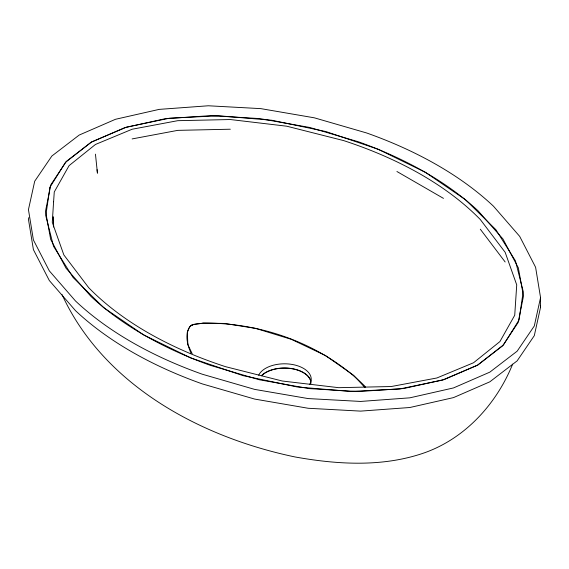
<?xml version="1.0" encoding="UTF-8"?>
<svg xmlns="http://www.w3.org/2000/svg" width="569" height="569" viewBox="0 0 569 569"><rect width="100%" height="100%" fill="white"/><g stroke="black" fill="none" stroke-linecap="round" stroke-linejoin="round"><path stroke-width="0.85" d="M28.827 217.6L28.45 219.321L33.4 249.627L49.318 280.531L75.521 310.681A384.886 222.209 0 0 0 202.415 383.94L254.635 399.068L308.163 408.265L360.661 411.117L409.822 407.511L453.514 397.603L489.817 381.827L517.143 360.867L534.305 335.646L540.55 307.26L540.55 297.58L535.6 267.266L519.682 236.363L493.479 206.213A384.886 222.209 0 0 0 366.585 132.954L314.365 117.826L260.837 108.636L208.339 105.777L159.178 109.383L115.486 119.291L79.183 135.066L51.857 156.027L34.695 181.248L28.45 209.634L33.4 239.947L49.318 270.851L75.521 301.001A384.886 222.209 0 0 0 202.415 374.26L254.635 389.388L308.163 398.577L360.661 401.437L409.822 397.831L453.514 387.923L489.817 372.147L517.143 351.187L534.305 325.966L540.55 297.58M512.648 364.132C496.367 404.339 464.596 439.147 422.931 453.329C381.756 467.256 337.253 464.503 295.119 456.971C200.857 437.298 103.828 385.476 62.007 294.543M365.462 387.041L364.373 385.69C322.31 344.273 261.854 322.388 203.169 323.128C198.922 324.174 193.168 323.071 189.875 326.578C184.441 334.551 187.5 344.999 190.956 353.129M190.757 325.674L193.296 324.6L203.169 323.128L224.648 323.441L255.744 328.42L291.264 339.302L325.511 355.554L353.662 375.327L364.857 387.503M193.296 324.6C189.541 325.191 188.616 329.259 187.329 332.275L187.87 344.679L192.18 353.655M132.129 138.921L177.748 130.365L230.317 129.213M396.92 171.504L443.479 198.382M480.3 229.2L505.151 261.975M540.266 305.525L540.55 307.26M97.071 169.654L97.434 173.182L95.457 154.149M53.664 226.348L53.273 216.832L53.493 227.052M261.356 375.689A26.729 15.427 0 0 1 289.365 368.235A26.729 15.427 0 0 1 310.894 380.988M258.689 375.234A26.729 15.427 0 0 1 292.537 364.516A26.729 15.427 0 0 1 309.614 384.502M261.576 375.76A26.473 15.285 0 0 1 291.349 368.641A26.473 15.285 0 0 1 310.973 383.406M53.6 201.746L52.277 222.323L63.849 254.919L88.7 287.694A360.355 208.048 0 0 0 225.459 366.649L282.224 381.002L338.683 387.681L391.252 386.529L436.871 377.98L473.543 362.752L499.916 341.578L514.732 315.24L516.723 284.891L505.151 252.295L480.3 219.52A360.355 208.048 0 0 0 343.541 140.564L286.776 126.211L230.317 119.533L177.748 120.685L132.129 129.234L95.457 144.462L69.084 165.636L54.268 191.973L53.6 201.746M49.951 187.229L45.776 215.679L53.536 246.32L73.117 277.53L103.665 307.616L143.651 334.928L190.956 358.008L243.055 375.647L297.118 386.956L350.191 391.436L399.474 389.018L442.526 380.056L477.64 365.12L502.683 345.788L518.188 322.424L523.48 296.058L518.331 267.835L502.96 238.994L478.038 210.786A370.063 213.652 0 0 0 358.669 141.866L309.813 127.484L259.855 118.608L210.971 115.635L165.302 118.686L124.839 127.641L91.36 142.101L66.317 161.425L50.812 184.79L45.52 211.156L50.669 239.378L66.04 268.219L90.962 296.428A370.063 213.652 0 0 0 210.331 365.348L259.187 379.736L309.145 388.606L358.029 391.579L403.698 388.527L444.161 379.573L477.64 365.12L503.515 344.842L519.049 319.984L523.224 291.534L515.464 260.894L495.884 229.684L465.335 199.598L425.349 172.286L378.044 149.206L325.945 131.567L271.882 120.258L218.809 115.777L169.526 118.196L126.474 127.157L91.36 142.101L65.485 162.371L49.951 187.229"/></g></svg>
